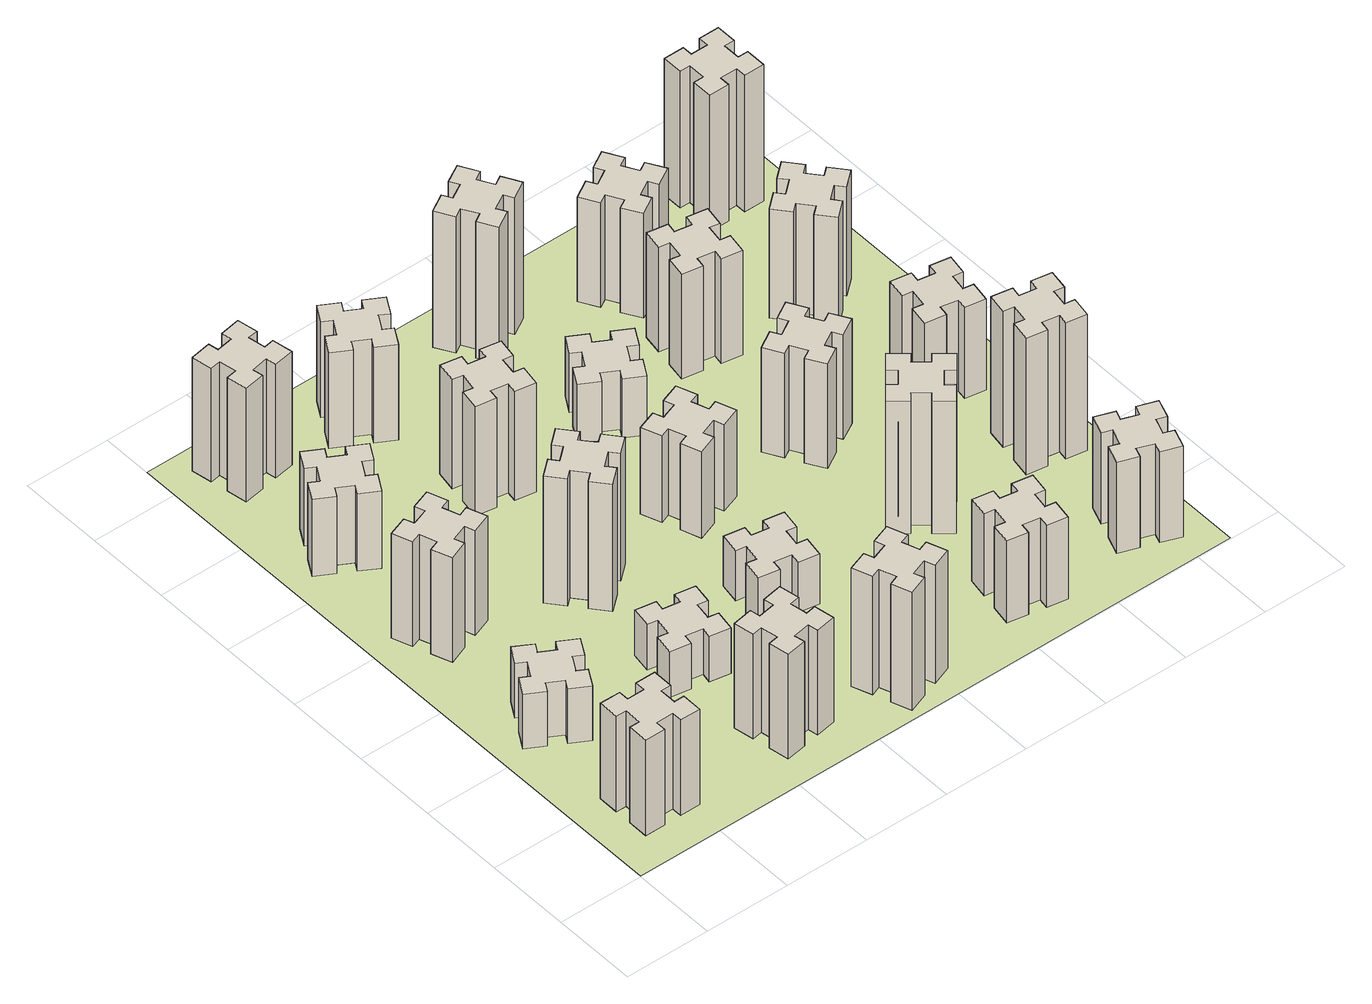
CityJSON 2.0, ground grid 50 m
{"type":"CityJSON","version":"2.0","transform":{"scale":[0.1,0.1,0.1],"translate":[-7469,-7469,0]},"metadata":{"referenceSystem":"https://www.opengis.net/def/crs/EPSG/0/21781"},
"CityObjects":{
"building1":{"type":"Building","attributes":{"class":"1000","function":"1000","usage":"1000","yearOfConstruction":2016,"roofType":"1000","measuredHeight":63,"storeysAboveGround":30,"storeysBelowGround":0},"geometry":[{"type":"Solid","lod":"1","boundaries":[[[[0,1,2,3,4,5,6,7,8,9,10,11,12,13,14,15,16,17,18,19]],[[17,16,20,21]],[[16,15,22,20]],[[15,14,23,22]],[[14,13,24,23]],[[13,12,25,24]],[[12,11,26,25]],[[11,10,27,26]],[[10,9,28,27]],[[9,8,29,28]],[[8,7,30,29]],[[7,6,31,30]],[[6,5,32,31]],[[5,4,33,32]],[[4,3,34,33]],[[3,2,35,34]],[[2,1,36,35]],[[1,0,37,36]],[[0,19,38,37]],[[19,18,39,38]],[[18,17,21,39]],[[24,25,26,27,28,29,30,31,32,33,34,35,36,37,38,39,21,20,22,23]]]]}]},
"building2":{"type":"Building","attributes":{"class":"1000","function":"1000","usage":"1000","yearOfConstruction":2016,"roofType":"1000","measuredHeight":36,"storeysAboveGround":30,"storeysBelowGround":0},"geometry":[{"type":"Solid","lod":"1","boundaries":[[[[40,41,42,43,44,45,46,47,48,49,50,51,52,53,54,55,56,57,58,59]],[[57,56,60,61]],[[56,55,62,60]],[[55,54,63,62]],[[54,53,64,63]],[[53,52,65,64]],[[52,51,66,65]],[[51,50,67,66]],[[50,49,68,67]],[[49,48,69,68]],[[48,47,70,69]],[[47,46,71,70]],[[46,45,72,71]],[[45,44,73,72]],[[44,43,74,73]],[[43,42,75,74]],[[42,41,76,75]],[[41,40,77,76]],[[40,59,78,77]],[[59,58,79,78]],[[58,57,61,79]],[[64,65,66,67,68,69,70,71,72,73,74,75,76,77,78,79,61,60,62,63]]]]}]},
"building3":{"type":"Building","attributes":{"class":"1000","function":"1000","usage":"1000","yearOfConstruction":2016,"roofType":"1000","measuredHeight":69,"storeysAboveGround":30,"storeysBelowGround":0},"geometry":[{"type":"Solid","lod":"1","boundaries":[[[[80,81,82,83,84,85,86,87,88,89,90,91,92,93,94,95,96,97,98,99]],[[97,96,100,101]],[[96,95,102,100]],[[95,94,103,102]],[[94,93,104,103]],[[93,92,105,104]],[[92,91,106,105]],[[91,90,107,106]],[[90,89,108,107]],[[89,88,109,108]],[[88,87,110,109]],[[87,86,111,110]],[[86,85,112,111]],[[85,84,113,112]],[[84,83,114,113]],[[83,82,115,114]],[[82,81,116,115]],[[81,80,117,116]],[[80,99,118,117]],[[99,98,119,118]],[[98,97,101,119]],[[104,105,106,107,108,109,110,111,112,113,114,115,116,117,118,119,101,100,102,103]]]]}]},
"building4":{"type":"Building","attributes":{"class":"1000","function":"1000","usage":"1000","yearOfConstruction":2016,"roofType":"1000","measuredHeight":51,"storeysAboveGround":30,"storeysBelowGround":0},"geometry":[{"type":"Solid","lod":"1","boundaries":[[[[120,121,122,123,124,125,126,127,128,129,130,131,132,133,134,135,136,137,138,139]],[[137,136,140,141]],[[136,135,142,140]],[[135,134,143,142]],[[134,133,144,143]],[[133,132,145,144]],[[132,131,146,145]],[[131,130,147,146]],[[130,129,148,147]],[[129,128,149,148]],[[128,127,150,149]],[[127,126,151,150]],[[126,125,152,151]],[[125,124,153,152]],[[124,123,154,153]],[[123,122,155,154]],[[122,121,156,155]],[[121,120,157,156]],[[120,139,158,157]],[[139,138,159,158]],[[138,137,141,159]],[[144,145,146,147,148,149,150,151,152,153,154,155,156,157,158,159,141,140,142,143]]]]}]},
"building5":{"type":"Building","attributes":{"class":"1000","function":"1000","usage":"1000","yearOfConstruction":2016,"roofType":"1000","measuredHeight":69,"storeysAboveGround":30,"storeysBelowGround":0},"geometry":[{"type":"Solid","lod":"1","boundaries":[[[[160,161,162,163,164,165,166,167,168,169,170,171,172,173,174,175,176,177,178,179]],[[177,176,180,181]],[[176,175,182,180]],[[175,174,183,182]],[[174,173,184,183]],[[173,172,185,184]],[[172,171,186,185]],[[171,170,187,186]],[[170,169,188,187]],[[169,168,189,188]],[[168,167,190,189]],[[167,166,191,190]],[[166,165,192,191]],[[165,164,193,192]],[[164,163,194,193]],[[163,162,195,194]],[[162,161,196,195]],[[161,160,197,196]],[[160,179,198,197]],[[179,178,199,198]],[[178,177,181,199]],[[184,185,186,187,188,189,190,191,192,193,194,195,196,197,198,199,181,180,182,183]]]]}]},
"building6":{"type":"Building","attributes":{"class":"1000","function":"1000","usage":"1000","yearOfConstruction":2016,"roofType":"1000","measuredHeight":75,"storeysAboveGround":30,"storeysBelowGround":0},"geometry":[{"type":"Solid","lod":"1","boundaries":[[[[200,201,202,203,204,205,206,207,208,209,210,211,212,213,214,215,216,217,218,219]],[[217,216,220,221]],[[216,215,222,220]],[[215,214,223,222]],[[214,213,224,223]],[[213,212,225,224]],[[212,211,226,225]],[[211,210,227,226]],[[210,209,228,227]],[[209,208,229,228]],[[208,207,230,229]],[[207,206,231,230]],[[206,205,232,231]],[[205,204,233,232]],[[204,203,234,233]],[[203,202,235,234]],[[202,201,236,235]],[[201,200,237,236]],[[200,219,238,237]],[[219,218,239,238]],[[218,217,221,239]],[[224,225,226,227,228,229,230,231,232,233,234,235,236,237,238,239,221,220,222,223]]]]}]},
"building7":{"type":"Building","attributes":{"class":"1000","function":"1000","usage":"1000","yearOfConstruction":2016,"roofType":"1000","measuredHeight":30,"storeysAboveGround":30,"storeysBelowGround":0},"geometry":[{"type":"Solid","lod":"1","boundaries":[[[[240,241,242,243,244,245,246,247,248,249,250,251,252,253,254,255,256,257,258,259]],[[257,256,260,261]],[[256,255,262,260]],[[255,254,263,262]],[[254,253,264,263]],[[253,252,265,264]],[[252,251,266,265]],[[251,250,267,266]],[[250,249,268,267]],[[249,248,269,268]],[[248,247,270,269]],[[247,246,271,270]],[[246,245,272,271]],[[245,244,273,272]],[[244,243,274,273]],[[243,242,275,274]],[[242,241,276,275]],[[241,240,277,276]],[[240,259,278,277]],[[259,258,279,278]],[[258,257,261,279]],[[264,265,266,267,268,269,270,271,272,273,274,275,276,277,278,279,261,260,262,263]]]]}]},
"building8":{"type":"Building","attributes":{"class":"1000","function":"1000","usage":"1000","yearOfConstruction":2016,"roofType":"1000","measuredHeight":84,"storeysAboveGround":30,"storeysBelowGround":0},"geometry":[{"type":"Solid","lod":"1","boundaries":[[[[280,281,282,283,284,285,286,287,288,289,290,291,292,293,294,295,296,297,298,299]],[[297,296,300,301]],[[296,295,302,300]],[[295,294,303,302]],[[294,293,304,303]],[[293,292,305,304]],[[292,291,306,305]],[[291,290,307,306]],[[290,289,308,307]],[[289,288,309,308]],[[288,287,310,309]],[[287,286,311,310]],[[286,285,312,311]],[[285,284,313,312]],[[284,283,314,313]],[[283,282,315,314]],[[282,281,316,315]],[[281,280,317,316]],[[280,299,318,317]],[[299,298,319,318]],[[298,297,301,319]],[[304,305,306,307,308,309,310,311,312,313,314,315,316,317,318,319,301,300,302,303]]]]}]},
"building9":{"type":"Building","attributes":{"class":"1000","function":"1000","usage":"1000","yearOfConstruction":2016,"roofType":"1000","measuredHeight":78,"storeysAboveGround":30,"storeysBelowGround":0},"geometry":[{"type":"Solid","lod":"1","boundaries":[[[[320,321,322,323,324,325,326,327,328,329,330,331,332,333,334,335,336,337,338,339]],[[337,336,340,341]],[[336,335,342,340]],[[335,334,343,342]],[[334,333,344,343]],[[333,332,345,344]],[[332,331,346,345]],[[331,330,347,346]],[[330,329,348,347]],[[329,328,349,348]],[[328,327,350,349]],[[327,326,351,350]],[[326,325,352,351]],[[325,324,353,352]],[[324,323,354,353]],[[323,322,355,354]],[[322,321,356,355]],[[321,320,357,356]],[[320,339,358,357]],[[339,338,359,358]],[[338,337,341,359]],[[344,345,346,347,348,349,350,351,352,353,354,355,356,357,358,359,341,340,342,343]]]]}]},
"building10":{"type":"Building","attributes":{"class":"1000","function":"1000","usage":"1000","yearOfConstruction":2016,"roofType":"1000","measuredHeight":72,"storeysAboveGround":30,"storeysBelowGround":0},"geometry":[{"type":"Solid","lod":"1","boundaries":[[[[360,361,362,363,364,365,366,367,368,369,370,371,372,373,374,375,376,377,378,379]],[[377,376,380,381]],[[376,375,382,380]],[[375,374,383,382]],[[374,373,384,383]],[[373,372,385,384]],[[372,371,386,385]],[[371,370,387,386]],[[370,369,388,387]],[[369,368,389,388]],[[368,367,390,389]],[[367,366,391,390]],[[366,365,392,391]],[[365,364,393,392]],[[364,363,394,393]],[[363,362,395,394]],[[362,361,396,395]],[[361,360,397,396]],[[360,379,398,397]],[[379,378,399,398]],[[378,377,381,399]],[[384,385,386,387,388,389,390,391,392,393,394,395,396,397,398,399,381,380,382,383]]]]}]},
"building11":{"type":"Building","attributes":{"class":"1000","function":"1000","usage":"1000","yearOfConstruction":2016,"roofType":"1000","measuredHeight":63,"storeysAboveGround":30,"storeysBelowGround":0},"geometry":[{"type":"Solid","lod":"1","boundaries":[[[[400,401,402,403,404,405,406,407,408,409,410,411,412,413,414,415,416,417,418,419]],[[417,416,420,421]],[[416,415,422,420]],[[415,414,423,422]],[[414,413,424,423]],[[413,412,425,424]],[[412,411,426,425]],[[411,410,427,426]],[[410,409,428,427]],[[409,408,429,428]],[[408,407,430,429]],[[407,406,431,430]],[[406,405,432,431]],[[405,404,433,432]],[[404,403,434,433]],[[403,402,435,434]],[[402,401,436,435]],[[401,400,437,436]],[[400,419,438,437]],[[419,418,439,438]],[[418,417,421,439]],[[424,425,426,427,428,429,430,431,432,433,434,435,436,437,438,439,421,420,422,423]]]]}]},
"building12":{"type":"Building","attributes":{"class":"1000","function":"1000","usage":"1000","yearOfConstruction":2016,"roofType":"1000","measuredHeight":33,"storeysAboveGround":30,"storeysBelowGround":0},"geometry":[{"type":"Solid","lod":"1","boundaries":[[[[440,441,442,443,444,445,446,447,448,449,450,451,452,453,454,455,456,457,458,459]],[[457,456,460,461]],[[456,455,462,460]],[[455,454,463,462]],[[454,453,464,463]],[[453,452,465,464]],[[452,451,466,465]],[[451,450,467,466]],[[450,449,468,467]],[[449,448,469,468]],[[448,447,470,469]],[[447,446,471,470]],[[446,445,472,471]],[[445,444,473,472]],[[444,443,474,473]],[[443,442,475,474]],[[442,441,476,475]],[[441,440,477,476]],[[440,459,478,477]],[[459,458,479,478]],[[458,457,461,479]],[[464,465,466,467,468,469,470,471,472,473,474,475,476,477,478,479,461,460,462,463]]]]}]},
"building13":{"type":"Building","attributes":{"class":"1000","function":"1000","usage":"1000","yearOfConstruction":2016,"roofType":"1000","measuredHeight":57,"storeysAboveGround":30,"storeysBelowGround":0},"geometry":[{"type":"Solid","lod":"1","boundaries":[[[[480,481,482,483,484,485,486,487,488,489,490,491,492,493,494,495,496,497,498,499]],[[497,496,500,501]],[[496,495,502,500]],[[495,494,503,502]],[[494,493,504,503]],[[493,492,505,504]],[[492,491,506,505]],[[491,490,507,506]],[[490,489,508,507]],[[489,488,509,508]],[[488,487,510,509]],[[487,486,511,510]],[[486,485,512,511]],[[485,484,513,512]],[[484,483,514,513]],[[483,482,515,514]],[[482,481,516,515]],[[481,480,517,516]],[[480,499,518,517]],[[499,498,519,518]],[[498,497,501,519]],[[504,505,506,507,508,509,510,511,512,513,514,515,516,517,518,519,501,500,502,503]]]]}]},
"building14":{"type":"Building","attributes":{"class":"1000","function":"1000","usage":"1000","yearOfConstruction":2016,"roofType":"1000","measuredHeight":39,"storeysAboveGround":30,"storeysBelowGround":0},"geometry":[{"type":"Solid","lod":"1","boundaries":[[[[520,521,522,523,524,525,526,527,528,529,530,531,532,533,534,535,536,537,538,539]],[[537,536,540,541]],[[536,535,542,540]],[[535,534,543,542]],[[534,533,544,543]],[[533,532,545,544]],[[532,531,546,545]],[[531,530,547,546]],[[530,529,548,547]],[[529,528,549,548]],[[528,527,550,549]],[[527,526,551,550]],[[526,525,552,551]],[[525,524,553,552]],[[524,523,554,553]],[[523,522,555,554]],[[522,521,556,555]],[[521,520,557,556]],[[520,539,558,557]],[[539,538,559,558]],[[538,537,541,559]],[[544,545,546,547,548,549,550,551,552,553,554,555,556,557,558,559,541,540,542,543]]]]}]},
"building15":{"type":"Building","attributes":{"class":"1000","function":"1000","usage":"1000","yearOfConstruction":2016,"roofType":"1000","measuredHeight":54,"storeysAboveGround":30,"storeysBelowGround":0},"geometry":[{"type":"Solid","lod":"1","boundaries":[[[[560,561,562,563,564,565,566,567,568,569,570,571,572,573,574,575,576,577,578,579]],[[577,576,580,581]],[[576,575,582,580]],[[575,574,583,582]],[[574,573,584,583]],[[573,572,585,584]],[[572,571,586,585]],[[571,570,587,586]],[[570,569,588,587]],[[569,568,589,588]],[[568,567,590,589]],[[567,566,591,590]],[[566,565,592,591]],[[565,564,593,592]],[[564,563,594,593]],[[563,562,595,594]],[[562,561,596,595]],[[561,560,597,596]],[[560,579,598,597]],[[579,578,599,598]],[[578,577,581,599]],[[584,585,586,587,588,589,590,591,592,593,594,595,596,597,598,599,581,580,582,583]]]]}]},
"building16":{"type":"Building","attributes":{"class":"1000","function":"1000","usage":"1000","yearOfConstruction":2016,"roofType":"1000","measuredHeight":90,"storeysAboveGround":30,"storeysBelowGround":0},"geometry":[{"type":"Solid","lod":"1","boundaries":[[[[600,601,602,603,604,605,606,607,608,609,610,611,612,613,614,615,616,617,618,619]],[[617,616,620,621]],[[616,615,622,620]],[[615,614,623,622]],[[614,613,624,623]],[[613,612,625,624]],[[612,611,626,625]],[[611,610,627,626]],[[610,609,628,627]],[[609,608,629,628]],[[608,607,630,629]],[[607,606,631,630]],[[606,605,632,631]],[[605,604,633,632]],[[604,603,634,633]],[[603,602,635,634]],[[602,601,636,635]],[[601,600,637,636]],[[600,619,638,637]],[[619,618,639,638]],[[618,617,621,639]],[[624,625,626,627,628,629,630,631,632,633,634,635,636,637,638,639,621,620,622,623]]]]}]},
"building17":{"type":"Building","attributes":{"class":"1000","function":"1000","usage":"1000","yearOfConstruction":2016,"roofType":"1000","measuredHeight":87,"storeysAboveGround":30,"storeysBelowGround":0},"geometry":[{"type":"Solid","lod":"1","boundaries":[[[[640,641,642,643,644,645,646,647,648,649,650,651,652,653,654,655,656,657,658,659]],[[657,656,660,661]],[[656,655,662,660]],[[655,654,663,662]],[[654,653,664,663]],[[653,652,665,664]],[[652,651,666,665]],[[651,650,667,666]],[[650,649,668,667]],[[649,648,669,668]],[[648,647,670,669]],[[647,646,671,670]],[[646,645,672,671]],[[645,644,673,672]],[[644,643,674,673]],[[643,642,675,674]],[[642,641,676,675]],[[641,640,677,676]],[[640,659,678,677]],[[659,658,679,678]],[[658,657,661,679]],[[664,665,666,667,668,669,670,671,672,673,674,675,676,677,678,679,661,660,662,663]]]]}]},
"building18":{"type":"Building","attributes":{"class":"1000","function":"1000","usage":"1000","yearOfConstruction":2016,"roofType":"1000","measuredHeight":69,"storeysAboveGround":30,"storeysBelowGround":0},"geometry":[{"type":"Solid","lod":"1","boundaries":[[[[680,681,682,683,684,685,686,687,688,689,690,691,692,693,694,695,696,697,698,699]],[[697,696,700,701]],[[696,695,702,700]],[[695,694,703,702]],[[694,693,704,703]],[[693,692,705,704]],[[692,691,706,705]],[[691,690,707,706]],[[690,689,708,707]],[[689,688,709,708]],[[688,687,710,709]],[[687,686,711,710]],[[686,685,712,711]],[[685,684,713,712]],[[684,683,714,713]],[[683,682,715,714]],[[682,681,716,715]],[[681,680,717,716]],[[680,699,718,717]],[[699,698,719,718]],[[698,697,701,719]],[[704,705,706,707,708,709,710,711,712,713,714,715,716,717,718,719,701,700,702,703]]]]}]},
"building19":{"type":"Building","attributes":{"class":"1000","function":"1000","usage":"1000","yearOfConstruction":2016,"roofType":"1000","measuredHeight":69,"storeysAboveGround":30,"storeysBelowGround":0},"geometry":[{"type":"Solid","lod":"1","boundaries":[[[[720,721,722,723,724,725,726,727,728,729,730,731,732,733,734,735,736,737,738,739]],[[737,736,740,741]],[[736,735,742,740]],[[735,734,743,742]],[[734,733,744,743]],[[733,732,745,744]],[[732,731,746,745]],[[731,730,747,746]],[[730,729,748,747]],[[729,728,749,748]],[[728,727,750,749]],[[727,726,751,750]],[[726,725,752,751]],[[725,724,753,752]],[[724,723,754,753]],[[723,722,755,754]],[[722,721,756,755]],[[721,720,757,756]],[[720,739,758,757]],[[739,738,759,758]],[[738,737,741,759]],[[744,745,746,747,748,749,750,751,752,753,754,755,756,757,758,759,741,740,742,743]]]]}]},
"building20":{"type":"Building","attributes":{"class":"1000","function":"1000","usage":"1000","yearOfConstruction":2016,"roofType":"1000","measuredHeight":60,"storeysAboveGround":30,"storeysBelowGround":0},"geometry":[{"type":"Solid","lod":"1","boundaries":[[[[760,761,762,763,764,765,766,767,768,769,770,771,772,773,774,775,776,777,778,779]],[[777,776,780,781]],[[776,775,782,780]],[[775,774,783,782]],[[774,773,784,783]],[[773,772,785,784]],[[772,771,786,785]],[[771,770,787,786]],[[770,769,788,787]],[[769,768,789,788]],[[768,767,790,789]],[[767,766,791,790]],[[766,765,792,791]],[[765,764,793,792]],[[764,763,794,793]],[[763,762,795,794]],[[762,761,796,795]],[[761,760,797,796]],[[760,779,798,797]],[[779,778,799,798]],[[778,777,781,799]],[[784,785,786,787,788,789,790,791,792,793,794,795,796,797,798,799,781,780,782,783]]]]}]},
"building21":{"type":"Building","attributes":{"class":"1000","function":"1000","usage":"1000","yearOfConstruction":2016,"roofType":"1000","measuredHeight":69,"storeysAboveGround":30,"storeysBelowGround":0},"geometry":[{"type":"Solid","lod":"1","boundaries":[[[[800,801,802,803,804,805,806,807,808,809,810,811,812,813,814,815,816,817,818,819]],[[817,816,820,821]],[[816,815,822,820]],[[815,814,823,822]],[[814,813,824,823]],[[813,812,825,824]],[[812,811,826,825]],[[811,810,827,826]],[[810,809,828,827]],[[809,808,829,828]],[[808,807,830,829]],[[807,806,831,830]],[[806,805,832,831]],[[805,804,833,832]],[[804,803,834,833]],[[803,802,835,834]],[[802,801,836,835]],[[801,800,837,836]],[[800,819,838,837]],[[819,818,839,838]],[[818,817,821,839]],[[824,825,826,827,828,829,830,831,832,833,834,835,836,837,838,839,821,820,822,823]]]]}]},
"building22":{"type":"Building","attributes":{"class":"1000","function":"1000","usage":"1000","yearOfConstruction":2016,"roofType":"1000","measuredHeight":90,"storeysAboveGround":30,"storeysBelowGround":0},"geometry":[{"type":"Solid","lod":"1","boundaries":[[[[840,841,842,843,844,845,846,847,848,849,850,851,852,853,854,855,856,857,858,859]],[[857,856,860,861]],[[856,855,862,860]],[[855,854,863,862]],[[854,853,864,863]],[[853,852,865,864]],[[852,851,866,865]],[[851,850,867,866]],[[850,849,868,867]],[[849,848,869,868]],[[848,847,870,869]],[[847,846,871,870]],[[846,845,872,871]],[[845,844,873,872]],[[844,843,874,873]],[[843,842,875,874]],[[842,841,876,875]],[[841,840,877,876]],[[840,859,878,877]],[[859,858,879,878]],[[858,857,861,879]],[[864,865,866,867,868,869,870,871,872,873,874,875,876,877,878,879,861,860,862,863]]]]}]},
"building23":{"type":"Building","attributes":{"class":"1000","function":"1000","usage":"1000","yearOfConstruction":2016,"roofType":"1000","measuredHeight":60,"storeysAboveGround":30,"storeysBelowGround":0},"geometry":[{"type":"Solid","lod":"1","boundaries":[[[[880,881,882,883,884,885,886,887,888,889,890,891,892,893,894,895,896,897,898,899]],[[897,896,900,901]],[[896,895,902,900]],[[895,894,903,902]],[[894,893,904,903]],[[893,892,905,904]],[[892,891,906,905]],[[891,890,907,906]],[[890,889,908,907]],[[889,888,909,908]],[[888,887,910,909]],[[887,886,911,910]],[[886,885,912,911]],[[885,884,913,912]],[[884,883,914,913]],[[883,882,915,914]],[[882,881,916,915]],[[881,880,917,916]],[[880,899,918,917]],[[899,898,919,918]],[[898,897,901,919]],[[904,905,906,907,908,909,910,911,912,913,914,915,916,917,918,919,901,900,902,903]]]]}]},
"building24":{"type":"Building","attributes":{"class":"1000","function":"1000","usage":"1000","yearOfConstruction":2016,"roofType":"1000","measuredHeight":72,"storeysAboveGround":30,"storeysBelowGround":0},"geometry":[{"type":"Solid","lod":"1","boundaries":[[[[920,921,922,923,924,925,926,927,928,929,930,931,932,933,934,935,936,937,938,939]],[[937,936,940,941]],[[936,935,942,940]],[[935,934,943,942]],[[934,933,944,943]],[[933,932,945,944]],[[932,931,946,945]],[[931,930,947,946]],[[930,929,948,947]],[[929,928,949,948]],[[928,927,950,949]],[[927,926,951,950]],[[926,925,952,951]],[[925,924,953,952]],[[924,923,954,953]],[[923,922,955,954]],[[922,921,956,955]],[[921,920,957,956]],[[920,939,958,957]],[[939,938,959,958]],[[938,937,941,959]],[[944,945,946,947,948,949,950,951,952,953,954,955,956,957,958,959,941,940,942,943]]]]}]},
"building25":{"type":"Building","attributes":{"class":"1000","function":"1000","usage":"1000","yearOfConstruction":2016,"roofType":"1000","measuredHeight":90,"storeysAboveGround":30,"storeysBelowGround":0},"geometry":[{"type":"Solid","lod":"1","boundaries":[[[[960,961,962,963,964,965,966,967,968,969,970,971,972,973,974,975,976,977,978,979]],[[977,976,980,981]],[[976,975,982,980]],[[975,974,983,982]],[[974,973,984,983]],[[973,972,985,984]],[[972,971,986,985]],[[971,970,987,986]],[[970,969,988,987]],[[969,968,989,988]],[[968,967,990,989]],[[967,966,991,990]],[[966,965,992,991]],[[965,964,993,992]],[[964,963,994,993]],[[963,962,995,994]],[[962,961,996,995]],[[961,960,997,996]],[[960,979,998,997]],[[979,978,999,998]],[[978,977,981,999]],[[984,985,986,987,988,989,990,991,992,993,994,995,996,997,998,999,981,980,982,983]]]]}]},
"landuse1":{"type":"LandUse","attributes":{"name":"plot1","function":"1010"},"geometry":[{"type":"MultiSurface","lod":"1","boundaries":[[[1000,1001,1002,1003]]]}]}
},
"vertices":[
[265,425,0],[265,325,0],[205,325,0],[205,205,0],[325,205,0],[325,265,0],[425,265,0],[425,205,0],[545,205,0],[545,325,0],[485,325,0],[485,425,0],[545,425,0],[545,545,0],[425,545,0],[425,485,0],[325,485,0],[325,545,0],[205,545,0],[205,425,0],[325,485,630],[325,545,630],[425,485,630],[425,545,630],[545,545,630],[545,425,630],[485,425,630],[485,325,630],[545,325,630],[545,205,630],[425,205,630],[425,265,630],[325,265,630],[325,205,630],[205,205,630],[205,325,630],[265,325,630],[265,425,630],[205,425,630],[205,545,630],
[305,1214,0],[255,1127,0],[203,1157,0],[143,1053,0],[247,993,0],[277,1045,0],[364,995,0],[334,943,0],[438,883,0],[498,987,0],[446,1017,0],[496,1104,0],[548,1074,0],[608,1178,0],[504,1238,0],[474,1186,0],[387,1236,0],[417,1288,0],[313,1348,0],[253,1244,0],[387,1236,360],[417,1288,360],[474,1186,360],[504,1238,360],[608,1178,360],[548,1074,360],[496,1104,360],[446,1017,360],[498,987,360],[438,883,360],[334,943,360],[364,995,360],[277,1045,360],[247,993,360],[143,1053,360],[203,1157,360],[255,1127,360],[305,1214,360],[253,1244,360],[313,1348,360],
[366,1835,0],[460,1869,0],[480,1813,0],[593,1854,0],[552,1967,0],[496,1946,0],[462,2040,0],[518,2060,0],[477,2173,0],[364,2132,0],[385,2076,0],[291,2042,0],[270,2098,0],[157,2057,0],[199,1944,0],[255,1965,0],[289,1871,0],[233,1850,0],[274,1737,0],[387,1779,0],[289,1871,690],[233,1850,690],[255,1965,690],[199,1944,690],[157,2057,690],[270,2098,690],[291,2042,690],[385,2076,690],[364,2132,690],[477,2173,690],[518,2060,690],[462,2040,690],[496,1946,690],[552,1967,690],[593,1854,690],[480,1813,690],[460,1869,690],[366,1835,690],[387,1779,690],[274,1737,690],
[446,2597,0],[496,2684,0],[548,2654,0],[608,2758,0],[504,2818,0],[474,2766,0],[387,2816,0],[417,2868,0],[313,2928,0],[253,2824,0],[305,2794,0],[255,2707,0],[203,2737,0],[143,2633,0],[247,2573,0],[277,2625,0],[364,2575,0],[334,2523,0],[438,2463,0],[498,2567,0],[364,2575,510],[334,2523,510],[277,2625,510],[247,2573,510],[143,2633,510],[203,2737,510],[255,2707,510],[305,2794,510],[253,2824,510],[313,2928,510],[417,2868,510],[387,2816,510],[474,2766,510],[504,2818,510],[608,2758,510],[548,2654,510],[496,2684,510],[446,2597,510],[498,2567,510],[438,2463,510],
[1332,345,0],[1315,444,0],[1374,454,0],[1353,572,0],[1235,551,0],[1245,492,0],[1147,475,0],[1137,534,0],[1018,513,0],[1039,395,0],[1098,405,0],[1116,307,0],[1057,297,0],[1077,178,0],[1196,199,0],[1185,258,0],[1284,276,0],[1294,217,0],[1412,237,0],[1391,356,0],[1284,276,690],[1294,217,690],[1185,258,690],[1196,199,690],[1077,178,690],[1057,297,690],[1116,307,690],[1098,405,690],[1039,395,690],[1018,513,690],[1137,534,690],[1147,475,690],[1245,492,690],[1235,551,690],[1353,572,690],[1374,454,690],[1315,444,690],[1332,345,690],[1391,356,690],[1412,237,690],
[492,3405,0],[475,3504,0],[534,3514,0],[513,3632,0],[395,3611,0],[405,3552,0],[307,3535,0],[297,3594,0],[178,3573,0],[199,3455,0],[258,3465,0],[276,3367,0],[217,3357,0],[237,3238,0],[356,3259,0],[345,3318,0],[444,3336,0],[454,3277,0],[572,3297,0],[551,3416,0],[444,3336,750],[454,3277,750],[345,3318,750],[356,3259,750],[237,3238,750],[217,3357,750],[276,3367,750],[258,3465,750],[199,3455,750],[178,3573,750],[297,3594,750],[307,3535,750],[405,3552,750],[395,3611,750],[513,3632,750],[534,3514,750],[475,3504,750],[492,3405,750],[551,3416,750],[572,3297,750],
[1016,1084,0],[998,985,0],[939,996,0],[918,877,0],[1037,857,0],[1047,916,0],[1145,898,0],[1135,839,0],[1253,818,0],[1274,937,0],[1215,947,0],[1232,1045,0],[1291,1035,0],[1312,1153,0],[1194,1174,0],[1184,1115,0],[1085,1132,0],[1096,1191,0],[977,1212,0],[957,1094,0],[1085,1132,300],[1096,1191,300],[1184,1115,300],[1194,1174,300],[1312,1153,300],[1291,1035,300],[1232,1045,300],[1215,947,300],[1274,937,300],[1253,818,300],[1135,839,300],[1145,898,300],[1047,916,300],[1037,857,300],[918,877,300],[939,996,300],[998,985,300],[1016,1084,300],[957,1094,300],[977,1212,300],
[999,1723,0],[1063,1646,0],[1017,1608,0],[1094,1516,0],[1186,1593,0],[1148,1639,0],[1224,1703,0],[1263,1657,0],[1355,1734,0],[1278,1826,0],[1232,1788,0],[1167,1864,0],[1213,1903,0],[1136,1995,0],[1044,1918,0],[1083,1872,0],[1006,1807,0],[968,1853,0],[876,1776,0],[953,1684,0],[1006,1807,840],[968,1853,840],[1083,1872,840],[1044,1918,840],[1136,1995,840],[1213,1903,840],[1167,1864,840],[1232,1788,840],[1278,1826,840],[1355,1734,840],[1263,1657,840],[1224,1703,840],[1148,1639,840],[1186,1593,840],[1094,1516,840],[1017,1608,840],[1063,1646,840],[999,1723,840],[953,1684,840],[876,1776,840],
[1976,266,0],[1942,360,0],[1998,380,0],[1957,493,0],[1844,452,0],[1865,396,0],[1771,362,0],[1750,418,0],[1637,377,0],[1679,264,0],[1735,285,0],[1769,191,0],[1713,170,0],[1754,57,0],[1867,99,0],[1846,155,0],[1940,189,0],[1960,133,0],[2073,174,0],[2032,287,0],[1940,189,780],[1960,133,780],[1846,155,780],[1867,99,780],[1754,57,780],[1713,170,780],[1769,191,780],[1735,285,780],[1679,264,780],[1637,377,780],[1750,418,780],[1771,362,780],[1865,396,780],[1844,452,780],[1957,493,780],[1998,380,780],[1942,360,780],[1976,266,780],[2032,287,780],[2073,174,780],
[1315,2527,0],[1332,2625,0],[1391,2615,0],[1412,2733,0],[1294,2754,0],[1284,2695,0],[1185,2712,0],[1196,2771,0],[1077,2792,0],[1057,2674,0],[1116,2664,0],[1098,2565,0],[1039,2576,0],[1018,2457,0],[1137,2437,0],[1147,2496,0],[1245,2478,0],[1235,2419,0],[1353,2398,0],[1374,2517,0],[1245,2478,720],[1235,2419,720],[1147,2496,720],[1137,2437,720],[1018,2457,720],[1039,2576,720],[1098,2565,720],[1116,2664,720],[1057,2674,720],[1077,2792,720],[1196,2771,720],[1185,2712,720],[1284,2695,720],[1294,2754,720],[1412,2733,720],[1391,2615,720],[1332,2625,720],[1315,2527,720],[1374,2517,720],[1353,2398,720],
[917,3265,0],[1004,3215,0],[974,3163,0],[1078,3103,0],[1138,3207,0],[1086,3237,0],[1136,3324,0],[1188,3294,0],[1248,3398,0],[1144,3458,0],[1114,3406,0],[1027,3456,0],[1057,3508,0],[953,3568,0],[893,3464,0],[945,3434,0],[895,3347,0],[843,3377,0],[783,3273,0],[887,3213,0],[895,3347,630],[843,3377,630],[945,3434,630],[893,3464,630],[953,3568,630],[1057,3508,630],[1027,3456,630],[1114,3406,630],[1144,3458,630],[1248,3398,630],[1188,3294,630],[1136,3324,630],[1086,3237,630],[1138,3207,630],[1078,3103,630],[974,3163,630],[1004,3215,630],[917,3265,630],[887,3213,630],[783,3273,630],
[1855,1047,0],[1872,1145,0],[1931,1135,0],[1952,1253,0],[1834,1274,0],[1824,1215,0],[1725,1232,0],[1736,1291,0],[1617,1312,0],[1597,1194,0],[1656,1184,0],[1638,1085,0],[1579,1096,0],[1558,977,0],[1677,957,0],[1687,1016,0],[1785,998,0],[1775,939,0],[1893,918,0],[1914,1037,0],[1785,998,330],[1775,939,330],[1687,1016,330],[1677,957,330],[1558,977,330],[1579,1096,330],[1638,1085,330],[1656,1184,330],[1597,1194,330],[1617,1312,330],[1736,1291,330],[1725,1232,330],[1824,1215,330],[1834,1274,330],[1952,1253,330],[1931,1135,330],[1872,1145,330],[1855,1047,330],[1914,1037,330],[1893,918,330],
[1846,1735,0],[1940,1769,0],[1960,1713,0],[2073,1754,0],[2032,1867,0],[1976,1846,0],[1942,1940,0],[1998,1960,0],[1957,2073,0],[1844,2032,0],[1865,1976,0],[1771,1942,0],[1750,1998,0],[1637,1957,0],[1679,1844,0],[1735,1865,0],[1769,1771,0],[1713,1750,0],[1754,1637,0],[1867,1679,0],[1769,1771,570],[1713,1750,570],[1735,1865,570],[1679,1844,570],[1637,1957,570],[1750,1998,570],[1771,1942,570],[1865,1976,570],[1844,2032,570],[1957,2073,570],[1998,1960,570],[1942,1940,570],[1976,1846,570],[2032,1867,570],[2073,1754,570],[1960,1713,570],[1940,1769,570],[1846,1735,570],[1867,1679,570],[1754,1637,570],
[2026,2497,0],[2076,2584,0],[2128,2554,0],[2188,2658,0],[2084,2718,0],[2054,2666,0],[1967,2716,0],[1997,2768,0],[1893,2828,0],[1833,2724,0],[1885,2694,0],[1835,2607,0],[1783,2637,0],[1723,2533,0],[1827,2473,0],[1857,2525,0],[1944,2475,0],[1914,2423,0],[2018,2363,0],[2078,2467,0],[1944,2475,390],[1914,2423,390],[1857,2525,390],[1827,2473,390],[1723,2533,390],[1783,2637,390],[1835,2607,390],[1885,2694,390],[1833,2724,390],[1893,2828,390],[1997,2768,390],[1967,2716,390],[2054,2666,390],[2084,2718,390],[2188,2658,390],[2128,2554,390],[2076,2584,390],[2026,2497,390],[2078,2467,390],[2018,2363,390],
[2764,475,0],[2665,492,0],[2676,551,0],[2557,572,0],[2537,454,0],[2596,444,0],[2578,345,0],[2519,356,0],[2498,237,0],[2617,217,0],[2627,276,0],[2725,258,0],[2715,199,0],[2833,178,0],[2854,297,0],[2795,307,0],[2812,405,0],[2871,395,0],[2892,513,0],[2774,534,0],[2812,405,540],[2871,395,540],[2795,307,540],[2854,297,540],[2833,178,540],[2715,199,540],[2725,258,540],[2627,276,540],[2617,217,540],[2498,237,540],[2519,356,540],[2578,345,540],[2596,444,540],[2537,454,540],[2557,572,540],[2676,551,540],[2665,492,540],[2764,475,540],[2774,534,540],[2892,513,540],
[1844,3556,0],[1757,3506,0],[1727,3558,0],[1623,3498,0],[1683,3394,0],[1735,3424,0],[1785,3337,0],[1733,3307,0],[1793,3203,0],[1897,3263,0],[1867,3315,0],[1954,3365,0],[1984,3313,0],[2088,3373,0],[2028,3477,0],[1976,3447,0],[1926,3534,0],[1978,3564,0],[1918,3668,0],[1814,3608,0],[1926,3534,900],[1978,3564,900],[1976,3447,900],[2028,3477,900],[2088,3373,900],[1984,3313,900],[1954,3365,900],[1867,3315,900],[1897,3263,900],[1793,3203,900],[1733,3307,900],[1785,3337,900],[1735,3424,900],[1683,3394,900],[1623,3498,900],[1727,3558,900],[1757,3506,900],[1844,3556,900],[1814,3608,900],[1918,3668,900],
[2804,1167,0],[2728,1232,0],[2766,1278,0],[2674,1355,0],[2597,1263,0],[2643,1224,0],[2579,1148,0],[2533,1186,0],[2456,1094,0],[2548,1017,0],[2586,1063,0],[2663,999,0],[2624,953,0],[2716,876,0],[2793,968,0],[2747,1006,0],[2812,1083,0],[2858,1044,0],[2935,1136,0],[2843,1213,0],[2812,1083,870],[2858,1044,870],[2747,1006,870],[2793,968,870],[2716,876,870],[2624,953,870],[2663,999,870],[2586,1063,870],[2548,1017,870],[2456,1094,870],[2533,1186,870],[2579,1148,870],[2643,1224,870],[2597,1263,870],[2674,1355,870],[2766,1278,870],[2728,1232,870],[2804,1167,870],[2843,1213,870],[2935,1136,870],
[2607,1735,0],[2694,1785,0],[2724,1733,0],[2828,1793,0],[2768,1897,0],[2716,1867,0],[2666,1954,0],[2718,1984,0],[2658,2088,0],[2554,2028,0],[2584,1976,0],[2497,1926,0],[2467,1978,0],[2363,1918,0],[2423,1814,0],[2475,1844,0],[2525,1757,0],[2473,1727,0],[2533,1623,0],[2637,1683,0],[2525,1757,690],[2473,1727,690],[2475,1844,690],[2423,1814,690],[2363,1918,690],[2467,1978,690],[2497,1926,690],[2584,1976,690],[2554,2028,690],[2658,2088,690],[2718,1984,690],[2666,1954,690],[2716,1867,690],[2768,1897,690],[2828,1793,690],[2724,1733,690],[2694,1785,690],[2607,1735,690],[2637,1683,690],[2533,1623,690],
[2664,2795,0],[2565,2812,0],[2576,2871,0],[2457,2892,0],[2437,2774,0],[2496,2764,0],[2478,2665,0],[2419,2676,0],[2398,2557,0],[2517,2537,0],[2527,2596,0],[2625,2578,0],[2615,2519,0],[2733,2498,0],[2754,2617,0],[2695,2627,0],[2712,2725,0],[2771,2715,0],[2792,2833,0],[2674,2854,0],[2712,2725,690],[2771,2715,690],[2695,2627,690],[2754,2617,690],[2733,2498,690],[2615,2519,690],[2625,2578,690],[2527,2596,690],[2517,2537,690],[2398,2557,690],[2419,2676,690],[2478,2665,690],[2496,2764,690],[2437,2774,690],[2457,2892,690],[2576,2871,690],[2565,2812,690],[2664,2795,690],[2674,2854,690],[2792,2833,690],
[3351,289,0],[3445,255,0],[3424,199,0],[3537,157,0],[3578,270,0],[3522,291,0],[3556,385,0],[3612,364,0],[3653,477,0],[3540,518,0],[3520,462,0],[3426,496,0],[3447,552,0],[3334,593,0],[3293,480,0],[3349,460,0],[3315,366,0],[3259,387,0],[3217,274,0],[3330,233,0],[3315,366,600],[3259,387,600],[3349,460,600],[3293,480,600],[3334,593,600],[3447,552,600],[3426,496,600],[3520,462,600],[3540,518,600],[3653,477,600],[3612,364,600],[3556,385,600],[3522,291,600],[3578,270,600],[3537,157,600],[3424,199,600],[3445,255,600],[3351,289,600],[3330,233,600],[3217,274,600],
[2716,3247,0],[2666,3334,0],[2718,3364,0],[2658,3468,0],[2554,3408,0],[2584,3356,0],[2497,3306,0],[2467,3358,0],[2363,3298,0],[2423,3194,0],[2475,3224,0],[2525,3137,0],[2473,3107,0],[2533,3003,0],[2637,3063,0],[2607,3115,0],[2694,3165,0],[2724,3113,0],[2828,3173,0],[2768,3277,0],[2694,3165,690],[2724,3113,690],[2607,3115,690],[2637,3063,690],[2533,3003,690],[2473,3107,690],[2525,3137,690],[2475,3224,690],[2423,3194,690],[2363,3298,690],[2467,3358,690],[2497,3306,690],[2584,3356,690],[2554,3408,690],[2658,3468,690],[2718,3364,690],[2666,3334,690],[2716,3247,690],[2768,3277,690],[2828,3173,690],
[3367,1016,0],[3465,998,0],[3455,939,0],[3573,918,0],[3594,1037,0],[3535,1047,0],[3552,1145,0],[3611,1135,0],[3632,1253,0],[3514,1274,0],[3504,1215,0],[3405,1232,0],[3416,1291,0],[3297,1312,0],[3277,1194,0],[3336,1184,0],[3318,1085,0],[3259,1096,0],[3238,977,0],[3357,957,0],[3318,1085,900],[3259,1096,900],[3336,1184,900],[3277,1194,900],[3297,1312,900],[3416,1291,900],[3405,1232,900],[3504,1215,900],[3514,1274,900],[3632,1253,900],[3611,1135,900],[3552,1145,900],[3535,1047,900],[3594,1037,900],[3573,918,900],[3455,939,900],[3465,998,900],[3367,1016,900],[3357,957,900],[3238,977,900],
[3267,1656,0],[3365,1638,0],[3355,1579,0],[3473,1558,0],[3494,1677,0],[3435,1687,0],[3452,1785,0],[3511,1775,0],[3532,1893,0],[3414,1914,0],[3404,1855,0],[3305,1872,0],[3316,1931,0],[3197,1952,0],[3177,1834,0],[3236,1824,0],[3218,1725,0],[3159,1736,0],[3138,1617,0],[3257,1597,0],[3218,1725,600],[3159,1736,600],[3236,1824,600],[3177,1834,600],[3197,1952,600],[3316,1931,600],[3305,1872,600],[3404,1855,600],[3414,1914,600],[3532,1893,600],[3511,1775,600],[3452,1785,600],[3435,1687,600],[3494,1677,600],[3473,1558,600],[3355,1579,600],[3365,1638,600],[3267,1656,600],[3257,1597,600],[3138,1617,600],
[3119,2563,0],[3183,2486,0],[3137,2448,0],[3214,2356,0],[3306,2433,0],[3268,2479,0],[3344,2543,0],[3383,2497,0],[3475,2574,0],[3398,2666,0],[3352,2628,0],[3287,2704,0],[3333,2743,0],[3256,2835,0],[3164,2758,0],[3203,2712,0],[3126,2647,0],[3088,2693,0],[2996,2616,0],[3073,2524,0],[3126,2647,720],[3088,2693,720],[3203,2712,720],[3164,2758,720],[3256,2835,720],[3333,2743,720],[3287,2704,720],[3352,2628,720],[3398,2666,720],[3475,2574,720],[3383,2497,720],[3344,2543,720],[3268,2479,720],[3306,2433,720],[3214,2356,720],[3137,2448,720],[3183,2486,720],[3119,2563,720],[3073,2524,720],[2996,2616,720],
[3285,3325,0],[3385,3325,0],[3385,3265,0],[3505,3265,0],[3505,3385,0],[3445,3385,0],[3445,3485,0],[3505,3485,0],[3505,3605,0],[3385,3605,0],[3385,3545,0],[3285,3545,0],[3285,3605,0],[3165,3605,0],[3165,3485,0],[3225,3485,0],[3225,3385,0],[3165,3385,0],[3165,3265,0],[3285,3265,0],[3225,3385,900],[3165,3385,900],[3225,3485,900],[3165,3485,900],[3165,3605,900],[3285,3605,900],[3285,3545,900],[3385,3545,900],[3385,3605,900],[3505,3605,900],[3505,3485,900],[3445,3485,900],[3445,3385,900],[3505,3385,900],[3505,3265,900],[3385,3265,900],[3385,3325,900],[3285,3325,900],[3285,3265,900],[3165,3265,900],
[5,3705,0],[3705,3705,0],[3705,5,0],[5,5,0]
]}
